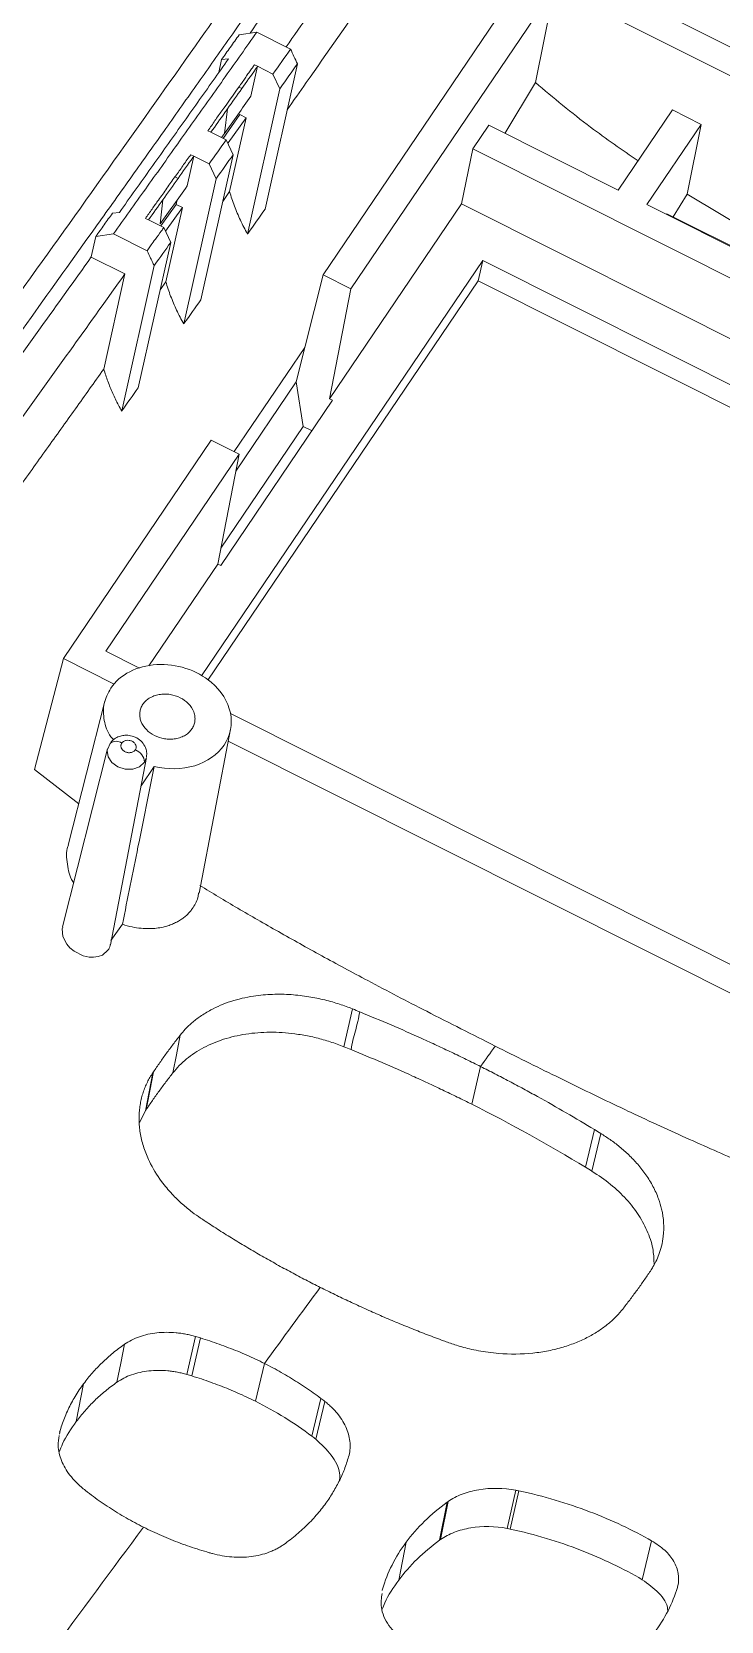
# Model space of a CAD drawing. Header units: inches. Extents: x 1631 to 3663, y 1126 to 1454.
# Drawn here: x 2008.95 to 2028.72, y 1239.83 to 1285.43 of the extents above; entities that cross this region are included whole.
import ezdxf

# ---------------------------------------------------------------- set-up
doc = ezdxf.new("R2010")
doc.units = ezdxf.units.IN
doc.header["$LTSCALE"] = 15

msp = doc.modelspace()

# ---------------------------------------------------------------- linework, layer by layer
at = {"color": 7, "linetype": 'Continuous', "lineweight": 15}
for p, q in [((2023.566, 1287.713), (2017.307, 1278.462)), ((2036.601, 1281.169), (2023.566, 1287.713)), ((2018.105, 1278.062), (2023.947, 1286.697)), ((2023.393, 1283.976), (2023.947, 1286.697)), ((2023.947, 1286.697), (2049.161, 1274.04)), ((2014.896, 1285.348), (2015.403, 1285.423)), ((2015.403, 1285.423), (2016.371, 1284.937)), ((2014.31, 1284.261), (2014.393, 1284.634)), ((2014.592, 1284.659), (2014.393, 1284.634)), ((2015.425, 1284.444), (2015.235, 1283.588)), ((2015.425, 1284.444), (2015.338, 1284.488)), ((2015.867, 1284.222), (2015.425, 1284.444)), ((2015.639, 1280.342), (2016.568, 1284.51)), ((2014.886, 1283.848), (2014.974, 1283.804)), ((2016.064, 1283.796), (2015.867, 1284.222)), ((2022.521, 1282.519), (2023.393, 1283.976)), ((2015.135, 1279.63), (2016.064, 1283.796)), ((2014.562, 1283.224), (2014.478, 1282.518)), ((2015.097, 1282.968), (2014.586, 1282.247)), ((2015.096, 1282.968), (2014.624, 1280.847)), ((2014.921, 1283.056), (2015.097, 1282.968)), ((2027.33, 1283.19), (2025.772, 1280.887)), ((2027.33, 1283.19), (2028.151, 1282.778)), ((2013.998, 1282.595), (2014.087, 1282.551)), ((2014.087, 1282.552), (2014.527, 1282.331)), ((2014.478, 1282.518), (2014.393, 1282.398)), ((2021.596, 1282.074), (2022.055, 1282.753)), ((2025.772, 1280.887), (2022.055, 1282.753)), ((2026.593, 1280.475), (2028.151, 1282.778)), ((2028.151, 1282.778), (2027.744, 1280.779)), ((2014.527, 1282.331), (2014.725, 1281.905)), ((2021.596, 1282.074), (2021.274, 1280.494)), ((2046.23, 1269.708), (2021.596, 1282.074)), ((2013.597, 1281.864), (2013.407, 1281.01)), ((2013.597, 1281.863), (2013.509, 1281.907)), ((2014.038, 1281.642), (2013.597, 1281.864)), ((2014.725, 1281.905), (2013.796, 1277.74)), ((2014.236, 1281.216), (2014.038, 1281.642)), ((2013.057, 1281.271), (2013.145, 1281.227)), ((2013.307, 1277.051), (2014.236, 1281.216)), ((2014.624, 1280.847), (2014.427, 1280.568)), ((2027.348, 1280.123), (2027.744, 1280.779)), ((2027.744, 1280.779), (2030.306, 1279.235)), ((2011.463, 1280.253), (2011.263, 1280.227)), ((2012.707, 1280.614), (2012.633, 1279.923)), ((2013.269, 1280.391), (2012.784, 1279.71)), ((2013.269, 1280.391), (2012.794, 1278.26)), ((2013.094, 1280.48), (2013.123, 1280.611)), ((2013.094, 1280.48), (2013.269, 1280.391)), ((2017.491, 1274.903), (2021.274, 1280.494)), ((2021.274, 1280.494), (2045.35, 1268.408)), ((2029.991, 1278.769), (2026.593, 1280.475)), ((2027.151, 1280.195), (2027.164, 1280.215)), ((2027.164, 1280.215), (2030.004, 1278.79)), ((2012.208, 1280.079), (2012.296, 1280.035)), ((2012.296, 1280.035), (2012.735, 1279.815)), ((2012.735, 1279.815), (2012.933, 1279.388)), ((2010.657, 1278.973), (2010.787, 1279.56)), ((2011.292, 1279.634), (2010.787, 1279.56)), ((2012.259, 1279.148), (2011.292, 1279.634)), ((2012.933, 1279.388), (2012.004, 1275.22)), ((2010.656, 1278.971), (2011.623, 1278.486)), ((2013.822, 1266.956), (2021.884, 1278.872)), ((2021.753, 1278.287), (2021.884, 1278.872)), ((2021.884, 1278.872), (2044.385, 1267.575)), ((2011.014, 1275.756), (2011.623, 1278.486)), ((2012.459, 1278.724), (2011.53, 1274.555)), ((2012.459, 1278.724), (2012.466, 1278.733)), ((2016.531, 1275.385), (2017.307, 1278.462)), ((2017.307, 1278.462), (2018.105, 1278.062)), ((2012.794, 1278.26), (2012.63, 1278.029)), ((2014.003, 1266.832), (2021.753, 1278.287)), ((2018.105, 1278.062), (2017.491, 1274.903)), ((2021.753, 1278.287), (2044.057, 1267.09)), ((2014.758, 1273.387), (2016.782, 1276.378)), ((2016.531, 1275.385), (2014.8, 1272.826)), ((2016.735, 1274.109), (2016.531, 1275.385)), ((2017.579, 1274.859), (2014.37, 1270.115)), ((2017.491, 1274.903), (2017.579, 1274.859)), ((2014.37, 1270.613), (2016.735, 1274.109)), ((2016.987, 1273.983), (2016.735, 1274.109)), ((2014.098, 1273.718), (2009.857, 1267.449)), ((2014.895, 1273.318), (2014.098, 1273.718)), ((2011.07, 1267.664), (2014.895, 1273.318)), ((2014.282, 1270.159), (2014.895, 1273.318)), ((2012.307, 1267.24), (2014.282, 1270.159)), ((2014.37, 1270.115), (2014.282, 1270.159)), ((2009.857, 1267.449), (2009.025, 1264.267)), ((2009.857, 1267.449), (2011.317, 1266.717)), ((2012.038, 1267.178), (2011.07, 1267.664)), ((2011.042, 1266.224), (2009.995, 1262.095)), ((2032.27, 1257.021), (2014.647, 1265.869)), ((2013.746, 1260.716), (2014.652, 1265.42)), ((2011.125, 1264.859), (2009.829, 1259.747)), ((2011.195, 1265.015), (2011.129, 1264.858)), ((2011.195, 1265.014), (2011.203, 1265.026)), ((2031.536, 1256.566), (2014.586, 1265.075)), ((2009.025, 1264.267), (2010.296, 1263.284)), ((2011.204, 1259.239), (2012.239, 1264.611)), ((2012.082, 1263.796), (2012.461, 1264.356)), ((2011.213, 1259.36), (2011.549, 1259.824)), ((2017.902, 1256.311), (2018.15, 1257.397)), ((2013.098, 1256.083), (2012.996, 1255.559)), ((2012.21, 1254.476), (2012.422, 1255.563)), ((2012.228, 1254.503), (2012.439, 1255.589)), ((2012.439, 1255.589), (2012.422, 1255.563)), ((2021.572, 1254.661), (2021.824, 1255.743)), ((2012.21, 1254.476), (2012.037, 1254.14)), ((2025.089, 1253.933), (2024.834, 1252.851)), ((2025.27, 1253.823), (2025.015, 1252.74)), ((2025.922, 1248.814), (2025.907, 1248.794)), ((2013.544, 1246.864), (2013.788, 1247.954)), ((2015.362, 1246.14), (2015.62, 1247.224)), ((2010.437, 1246.642), (2010.226, 1245.557)), ((2017.24, 1246.222), (2016.982, 1245.138)), ((2017.096, 1245.051), (2017.355, 1246.134)), ((2020.86, 1243.24), (2020.645, 1242.151)), ((2020.673, 1242.171), (2020.889, 1243.26)), ((2020.86, 1243.24), (2020.889, 1243.26)), ((2022.831, 1243.586), (2022.587, 1242.49)), ((2022.675, 1242.472), (2022.92, 1243.568)), ((2016.222, 1242.06), (2016.178, 1242.028)), ((2019.474, 1241.006), (2019.685, 1242.091)), ((2020.673, 1242.171), (2020.645, 1242.151)), ((2026.459, 1241.019), (2026.726, 1242.134)), ((2019.002, 1240.725), (2019.009, 1240.747))]:
    msp.add_line(p, q, dxfattribs=at)
at = {"color": 8, "linetype": 'Continuous', "lineweight": 15}
for p, q in [((2014.921, 1283.056), (2014.439, 1282.375)), ((2013.094, 1280.48), (2012.654, 1279.862)), ((2012.239, 1264.611), (2012.182, 1264.473)), ((2013.207, 1256.645), (2013.098, 1256.083)), ((2009.743, 1245.197), (2009.763, 1245.303)), ((2019.001, 1240.709), (2019.009, 1240.747))]:
    msp.add_line(p, q, dxfattribs=at)
at = {"color": 8, "linetype": 'Continuous', "lineweight": 15, "flags": 128}
msp.add_lwpolyline([(2012.182, 1264.473), (2012.043, 1264.344), (2011.85, 1264.273), (2011.63, 1264.271), (2011.418, 1264.338), (2011.246, 1264.463), (2011.14, 1264.629), (2011.116, 1264.809), (2011.125, 1264.86)], dxfattribs=at)
at = {"color": 7, "linetype": 'Continuous', "lineweight": 15, "flags": 128}
for points in [[(2009.838, 1259.744), (2009.819, 1259.695), (2009.841, 1259.471), (2009.951, 1259.257), (2010.044, 1259.149), (2010.164, 1259.049), (2010.425, 1258.92), (2010.599, 1258.882), (2010.715, 1258.878), (2010.853, 1258.898), (2010.973, 1258.943), (2011.134, 1259.078), (2011.134, 1259.078)], [(2013.645, 1247.997), (2013.523, 1247.452), (2013.4, 1246.906)], [(2011.608, 1247.774), (2011.501, 1247.23), (2011.393, 1246.686)]]:
    msp.add_lwpolyline(points, dxfattribs=at)
at = {"color": 8, "linetype": 'Continuous', "lineweight": 15}
msp.add_arc((2011.366, 1264.785), 0.291, 55.5063, 123.9439, dxfattribs=at)
at = {"color": 7, "linetype": 'Continuous', "lineweight": 15}
msp.add_arc((2011.778, 1264.45), 0.405, 3.1998, 69.5082, dxfattribs=at)
for points, knots in [([(1981.642, 1239.317), (1981.941, 1239.78), (1982.544, 1240.713), (1983.463, 1242.125), (1984.402, 1243.555), (1985.356, 1244.999), (1986.8, 1247.169), (1989.466, 1251.125), (1992.549, 1255.589), (1995.496, 1259.763), (1997.591, 1262.69), (1999.4, 1265.195), (2001.627, 1268.266), (2003.797, 1271.257), (2006.501, 1275.008), (2008.951, 1278.424), (2011.506, 1282.008), (2013.57, 1284.925), (2015.213, 1287.266), (2016.436, 1289.018), (2017.853, 1291.061), (2019.402, 1293.312), (2021.001, 1295.66), (2022.072, 1297.249), (2022.73, 1298.229), (2023.176, 1298.897), (2023.757, 1299.769), (2024.473, 1300.849), (2024.996, 1301.643), (2025.28, 1302.074)], [0, 0, 0, 0, 0.024375, 0.04917, 0.074294, 0.09966, 0.125172, 0.188406, 0.307867, 0.360243, 0.408706, 0.462731, 0.492231, 0.568902, 0.616084, 0.678306, 0.732544, 0.780526, 0.80657, 0.832262, 0.853489, 0.890057, 0.922134, 0.945079, 0.950988, 0.959422, 0.970385, 0.983897, 1, 1, 1, 1]), ([(1982.405, 1239.225), (1982.661, 1239.622), (1983.197, 1240.452), (1984.043, 1241.752), (1984.964, 1243.159), (1987.14, 1246.457), (1990.167, 1250.949), (1993.562, 1255.849), (1996.308, 1259.741), (1999.106, 1263.647), (2002.717, 1268.621), (2006.085, 1273.275), (2008.863, 1277.145), (2010.473, 1279.396), (2011.749, 1281.188), (2012.716, 1282.55), (2013.651, 1283.872), (2014.999, 1285.781), (2016.714, 1288.227), (2018.757, 1291.173), (2020.581, 1293.83), (2022.162, 1296.158), (2023.476, 1298.112), (2024.515, 1299.67), (2025.281, 1300.825), (2025.7, 1301.461), (2025.865, 1301.71)], [0, 0, 0, 0, 0.0210198, 0.0438951, 0.0686716, 0.0953806, 0.2180661, 0.3058069, 0.3544958, 0.4242617, 0.5132229, 0.6163416, 0.6603651, 0.7005883, 0.7221531, 0.7425558, 0.7620306, 0.7807628, 0.825918, 0.8659005, 0.9013625, 0.9316361, 0.9565163, 0.9761728, 0.9906733, 1, 1, 1, 1]), ([(2027.676, 1300.969), (2028.365, 1300.246), (2029.744, 1298.798), (2032.047, 1296.739), (2034.488, 1294.791), (2037.061, 1292.98), (2039.731, 1291.325), (2042.473, 1289.844), (2045.254, 1288.553), (2048.046, 1287.465), (2050.819, 1286.592), (2053.538, 1285.951), (2056.115, 1285.532), (2057.713, 1285.451), (2058.477, 1285.412)], [0, 0, 0, 0, 0.0840705, 0.1680946, 0.251991, 0.3358537, 0.419806, 0.5036376, 0.5874824, 0.6714352, 0.7552858, 0.8391966, 0.9232158, 1, 1, 1, 1]), ([(2058.235, 1284.834), (2057.442, 1284.857), (2055.801, 1284.906), (2053.171, 1285.29), (2050.417, 1285.903), (2047.614, 1286.759), (2044.796, 1287.839), (2041.993, 1289.134), (2039.237, 1290.63), (2036.557, 1292.309), (2033.983, 1294.153), (2031.548, 1296.144), (2029.258, 1298.254), (2027.894, 1299.741), (2027.211, 1300.485)], [0, 0, 0, 0, 0.078363, 0.162202, 0.245976, 0.329684, 0.413495, 0.497196, 0.580884, 0.664696, 0.748417, 0.83218, 0.916028, 1, 1, 1, 1]), ([(2016.275, 1283.195), (2016.457, 1283.454), (2017.233, 1284.559), (2018.682, 1286.636), (2020.578, 1289.37), (2022.471, 1292.122), (2024.329, 1294.852), (2025.559, 1296.691), (2026.186, 1297.628)], [0, 0, 0, 0, 0.058112, 0.247891, 0.449332, 0.637438, 0.815181, 1, 1, 1, 1]), ([(2015.211, 1285.394), (2015.688, 1286.071), (2016.77, 1287.611), (2018.506, 1290.101), (2019.775, 1291.95), (2020.405, 1292.869)], [0, 0, 0, 0, 0.283074, 0.643636, 1, 1, 1, 1]), ([(2021.375, 1292.383), (2020.738, 1291.456), (2019.463, 1289.601), (2017.751, 1287.142), (2016.694, 1285.64), (2016.244, 1285)], [0, 0, 0, 0, 0.363929, 0.729203, 1, 1, 1, 1]), ([(2011.292, 1279.634), (2011.446, 1279.849), (2011.753, 1280.278), (2012.214, 1280.924), (2012.673, 1281.569), (2013.132, 1282.214), (2013.588, 1282.857), (2014.044, 1283.499), (2014.498, 1284.14), (2014.95, 1284.78), (2015.253, 1285.209), (2015.403, 1285.423)], [0, 0, 0, 0, 0.115467, 0.22982, 0.343067, 0.455219, 0.566287, 0.676285, 0.785225, 0.893125, 1, 1, 1, 1]), ([(2014.393, 1284.634), (2014.476, 1284.752), (2014.643, 1284.989), (2014.811, 1285.228), (2014.896, 1285.348)], [0, 0, 0, 0, 0.496265, 1, 1, 1, 1]), ([(2011.463, 1280.253), (2011.614, 1280.465), (2011.914, 1280.885), (2012.365, 1281.519), (2012.815, 1282.151), (2013.262, 1282.78), (2013.707, 1283.407), (2014.149, 1284.032), (2014.445, 1284.451), (2014.592, 1284.659)], [0, 0, 0, 0, 0.1477366, 0.2938165, 0.4382573, 0.581077, 0.7222943, 0.8619287, 1, 1, 1, 1]), ([(2014.938, 1283.922), (2014.969, 1283.962), (2015.029, 1284.041), (2015.11, 1284.165), (2015.19, 1284.287), (2015.248, 1284.363), (2015.277, 1284.401)], [0, 0, 0, 0, 0.256538, 0.510251, 0.758728, 1, 1, 1, 1]), ([(2060.122, 1284.499), (2060.029, 1284.274), (2059.843, 1283.822), (2059.56, 1283.144), (2059.272, 1282.463), (2058.979, 1281.778), (2058.681, 1281.09), (2058.378, 1280.399), (2057.87, 1279.253), (2057.055, 1277.463), (2055.603, 1274.41), (2053.699, 1270.66), (2051.977, 1267.538), (2050.62, 1265.19), (2049.487, 1263.285), (2047.375, 1259.877), (2045.038, 1256.36), (2042.085, 1252.146), (2039.923, 1249.188), (2037.581, 1246.067), (2035.703, 1243.613), (2033.461, 1240.736), (2030.154, 1236.555), (2026.682, 1232.282), (2023.298, 1228.238), (2021.171, 1225.739), (2019.268, 1223.534), (2018.012, 1222.106), (2017.397, 1221.407)], [0, 0, 0, 0, 0.007626, 0.015316, 0.023074, 0.030904, 0.038811, 0.0468, 0.054875, 0.078743, 0.109914, 0.165016, 0.219424, 0.234227, 0.262153, 0.300131, 0.383869, 0.426521, 0.507628, 0.535917, 0.591043, 0.639119, 0.691889, 0.819015, 0.874706, 0.918039, 0.95991, 1, 1, 1, 1]), ([(2060.101, 1284.515), (2060.01, 1284.294), (2059.828, 1283.852), (2059.554, 1283.193), (2059.278, 1282.541), (2059.002, 1281.893), (2058.725, 1281.252), (2058.447, 1280.615), (2058.167, 1279.983), (2057.887, 1279.357), (2057.605, 1278.736), (2057.323, 1278.119), (2057.04, 1277.509), (2056.756, 1276.904), (2056.472, 1276.304), (2056.187, 1275.71), (2055.637, 1274.576), (2054.812, 1272.92), (2053.702, 1270.782), (2052.576, 1268.699), (2051.271, 1266.379), (2049.768, 1263.828), (2048.069, 1261.086), (2046.311, 1258.376), (2044.208, 1255.265), (2042.099, 1252.284), (2040.02, 1249.436), (2038.069, 1246.821), (2035.903, 1243.983), (2033.515, 1240.919), (2031.109, 1237.878), (2028.762, 1234.962), (2026.474, 1232.165), (2024.244, 1229.482), (2021.998, 1226.826), (2019.744, 1224.201), (2018.229, 1222.478), (2017.474, 1221.619)], [0, 0, 0, 0, 0.007523, 0.015007, 0.022456, 0.029874, 0.037264, 0.044629, 0.051973, 0.059298, 0.066604, 0.07389, 0.081155, 0.088398, 0.095618, 0.102813, 0.109985, 0.13712, 0.164355, 0.19167, 0.219097, 0.258465, 0.299115, 0.339705, 0.38269, 0.447367, 0.488232, 0.529308, 0.584817, 0.640392, 0.695832, 0.750987, 0.80095, 0.850952, 0.900877, 0.950602, 1, 1, 1, 1]), ([(2017.009, 1219.187), (2017.544, 1219.797), (2018.675, 1221.088), (2020.342, 1223.02), (2021.955, 1224.91), (2023.314, 1226.52), (2024.431, 1227.854), (2025.321, 1228.924), (2026.084, 1229.847), (2026.717, 1230.616), (2027.179, 1231.179), (2027.495, 1231.567), (2027.727, 1231.851), (2027.937, 1232.108), (2028.168, 1232.392), (2028.43, 1232.714), (2028.771, 1233.135), (2029.191, 1233.653), (2029.688, 1234.27), (2030.621, 1235.43), (2032.01, 1237.173), (2033.799, 1239.443), (2035.637, 1241.805), (2037.508, 1244.246), (2039.437, 1246.815), (2041.295, 1249.346), (2043.018, 1251.754), (2044.567, 1253.976), (2045.997, 1256.088), (2047.303, 1258.078), (2048.487, 1259.935), (2049.554, 1261.662), (2050.354, 1262.993), (2050.92, 1263.954), (2051.286, 1264.583), (2051.635, 1265.189), (2051.969, 1265.774), (2052.288, 1266.338), (2052.595, 1266.889), (2052.931, 1267.494), (2053.34, 1268.242), (2053.867, 1269.22), (2054.523, 1270.461), (2055.308, 1271.984), (2056.146, 1273.66), (2057.019, 1275.459), (2057.904, 1277.344), (2058.849, 1279.432), (2059.852, 1281.729), (2060.524, 1283.344), (2060.873, 1284.183)], [0, 0, 0, 0, 0.034214, 0.0723339, 0.1072375, 0.1384663, 0.1605742, 0.1800004, 0.1966719, 0.2105464, 0.2215991, 0.2270679, 0.2314277, 0.2369111, 0.2409408, 0.246728, 0.2542716, 0.2635686, 0.2746133, 0.2873605, 0.3257776, 0.3675659, 0.4075974, 0.4500009, 0.4945058, 0.5389216, 0.5765986, 0.6117396, 0.6441849, 0.673788, 0.7005537, 0.7247295, 0.746463, 0.7552703, 0.763691, 0.7717492, 0.7794666, 0.7868644, 0.7939655, 0.8010012, 0.8104081, 0.8228872, 0.8384912, 0.8573313, 0.8795219, 0.8996565, 0.9218161, 0.9458805, 0.9718881, 1, 1, 1, 1]), ([(2018.08, 1221.025), (2021.928, 1225.38), (2025.695, 1229.85), (2031.228, 1236.669), (2033.052, 1238.961), (2036.661, 1243.579), (2038.445, 1245.906), (2041.119, 1249.509), (2042.009, 1250.728), (2043.793, 1253.22), (2044.686, 1254.494), (2046.469, 1257.107), (2047.36, 1258.448), (2048.693, 1260.526), (2049.137, 1261.231), (2050.021, 1262.659), (2050.46, 1263.383), (2051.771, 1265.587), (2052.636, 1267.099), (2054.345, 1270.225), (2055.189, 1271.84), (2056.857, 1275.186), (2057.68, 1276.915), (2058.899, 1279.609), (2059.3, 1280.519), (2060.089, 1282.352), (2060.478, 1283.278), (2060.862, 1284.212)], [0, 0, 0, 0, 0.25, 0.25, 0.375, 0.375, 0.5, 0.5, 0.5625, 0.5625, 0.625, 0.625, 0.6875, 0.6875, 0.71875, 0.71875, 0.75, 0.75, 0.8125, 0.8125, 0.875, 0.875, 0.9375, 0.9375, 0.96875, 0.96875, 1, 1, 1, 1]), ([(2023.393, 1283.976), (2023.913, 1283.541), (2024.858, 1282.751), (2025.881, 1282.046), (2026.341, 1281.728)], [0, 0, 0, 0, 0.5503196, 1, 1, 1, 1]), ([(2013.998, 1282.595), (2014.034, 1282.643), (2014.106, 1282.737), (2014.202, 1282.883), (2014.297, 1283.026), (2014.366, 1283.117), (2014.4, 1283.161)], [0, 0, 0, 0, 0.257053, 0.511009, 0.759335, 1, 1, 1, 1]), ([(2013.073, 1281.293), (2013.109, 1281.342), (2013.181, 1281.438), (2013.28, 1281.585), (2013.379, 1281.733), (2013.452, 1281.829), (2013.488, 1281.878)], [0, 0, 0, 0, 0.2546883, 0.5003919, 0.7458307, 1, 1, 1, 1]), ([(2012.583, 1280.606), (2012.625, 1280.662), (2012.709, 1280.773), (2012.824, 1280.944), (2012.937, 1281.111), (2013.017, 1281.218), (2013.057, 1281.271)], [0, 0, 0, 0, 0.257988, 0.512362, 0.760399, 1, 1, 1, 1]), ([(2014.624, 1280.847), (2014.645, 1280.778), (2014.687, 1280.641), (2014.761, 1280.435), (2014.842, 1280.231), (2014.931, 1280.029), (2015.028, 1279.829), (2015.1, 1279.696), (2015.136, 1279.63)], [0, 0, 0, 0, 0.1736, 0.344084, 0.5117, 0.676708, 0.839379, 1, 1, 1, 1]), ([(2010.787, 1279.56), (2010.867, 1279.673), (2011.025, 1279.894), (2011.184, 1280.117), (2011.263, 1280.227)], [0, 0, 0, 0, 0.506954, 1, 1, 1, 1]), ([(2012.208, 1280.079), (2012.241, 1280.123), (2012.307, 1280.212), (2012.398, 1280.347), (2012.488, 1280.479), (2012.552, 1280.564), (2012.583, 1280.606)], [0, 0, 0, 0, 0.256883, 0.510886, 0.75931, 1, 1, 1, 1]), ([(2012.259, 1279.148), (2012.272, 1279.167), (2012.312, 1279.223), (2012.389, 1279.336), (2012.512, 1279.508), (2012.633, 1279.673), (2012.713, 1279.784), (2012.735, 1279.815)], [0, 0, 0, 0, 0.084547, 0.24869, 0.497595, 0.861365, 1, 1, 1, 1]), ([(1994.443, 1256.396), (1994.836, 1256.958), (1995.798, 1258.333), (1997.262, 1260.397), (1998.831, 1262.588), (2000.284, 1264.604), (2001.701, 1266.56), (2003.052, 1268.422), (2004.508, 1270.429), (2006.04, 1272.546), (2007.645, 1274.773), (2009.166, 1276.889), (2010.169, 1278.29), (2010.657, 1278.973)], [0, 0, 0, 0, 0.077018, 0.188694, 0.283368, 0.378301, 0.465271, 0.550131, 0.629898, 0.733372, 0.828449, 0.91646, 1, 1, 1, 1]), ([(2012.459, 1278.724), (2012.451, 1278.741), (2012.432, 1278.781), (2012.398, 1278.85), (2012.339, 1278.975), (2012.292, 1279.077), (2012.259, 1279.148)], [0, 0, 0, 0, 0.1168758, 0.2858897, 0.500145, 1, 1, 1, 1]), ([(2011.623, 1278.487), (2011.125, 1277.79), (2010.101, 1276.359), (2008.548, 1274.198), (2006.906, 1271.922), (2005.166, 1269.517), (2003.653, 1267.433), (2002.409, 1265.718), (2001.434, 1264.37), (2000.455, 1263.015), (1999.44, 1261.604), (1998.362, 1260.096), (1997.231, 1258.503), (1996.251, 1257.114), (1995.678, 1256.295), (1995.48, 1256.012)], [0, 0, 0, 0, 0.085634, 0.175998, 0.273794, 0.380235, 0.494163, 0.554673, 0.613868, 0.678807, 0.741233, 0.808549, 0.887065, 0.961095, 1, 1, 1, 1]), ([(2012.794, 1278.259), (2012.815, 1278.191), (2012.857, 1278.055), (2012.931, 1277.85), (2013.012, 1277.648), (2013.102, 1277.447), (2013.199, 1277.248), (2013.271, 1277.117), (2013.307, 1277.051)], [0, 0, 0, 0, 0.173481, 0.343884, 0.511463, 0.676487, 0.839235, 1, 1, 1, 1]), ([(1995.484, 1254.115), (1995.674, 1254.388), (1996.467, 1255.52), (1997.769, 1257.352), (1999.317, 1259.515), (2000.704, 1261.44), (2002.004, 1263.238), (2003.262, 1264.975), (2004.421, 1266.575), (2005.515, 1268.09), (2006.558, 1269.537), (2007.565, 1270.937), (2008.5, 1272.238), (2009.367, 1273.449), (2010.192, 1274.603), (2010.742, 1275.375), (2011.014, 1275.756)], [0, 0, 0, 0, 0.039095, 0.162687, 0.26345, 0.350198, 0.438741, 0.519665, 0.595634, 0.662362, 0.728885, 0.792871, 0.850708, 0.901693, 0.951452, 1, 1, 1, 1]), ([(2011.528, 1274.552), (2011.497, 1274.607), (2011.435, 1274.72), (2011.35, 1274.889), (2011.271, 1275.06), (2011.198, 1275.232), (2011.13, 1275.405), (2011.068, 1275.581), (2011.032, 1275.697), (2011.014, 1275.756)], [0, 0, 0, 0, 0.137584, 0.276625, 0.417308, 0.559817, 0.704325, 0.850999, 1, 1, 1, 1]), ([(2014.094, 1266.77), (2013.889, 1266.943), (2013.638, 1267.08), (2013.099, 1267.255), (2012.81, 1267.292), (2012.254, 1267.259), (2011.987, 1267.189), (2011.531, 1266.956), (2011.342, 1266.792), (2011.212, 1266.6)], [0, 0, 0, 0, 0.25, 0.25, 0.5, 0.5, 0.75, 0.75, 1, 1, 1, 1]), ([(2011.298, 1265.12), (2011.271, 1265.149), (2011.121, 1265.312), (2011.008, 1265.678), (2010.985, 1266.167), (2011.136, 1266.456), (2011.212, 1266.6)], [0, 0, 0, 0, 0.065566, 0.377044, 0.688522, 1, 1, 1, 1]), ([(2014.464, 1264.967), (2014.648, 1265.238), (2014.713, 1265.568), (2014.58, 1266.213), (2014.383, 1266.527), (2014.094, 1266.77)], [0, 0, 0, 0, 0.5, 0.5, 1, 1, 1, 1]), ([(2013.541, 1265.43), (2013.529, 1265.414), (2013.505, 1265.38), (2013.461, 1265.334), (2013.412, 1265.292), (2013.337, 1265.24), (2013.227, 1265.186), (2013.078, 1265.146), (2012.918, 1265.132), (2012.71, 1265.149), (2012.462, 1265.228), (2012.217, 1265.405), (2012.087, 1265.605), (2012.043, 1265.781), (2012.044, 1265.909), (2012.073, 1266.031), (2012.114, 1266.101), (2012.135, 1266.136)], [0, 0, 0, 0, 0.030179, 0.060114, 0.090076, 0.120333, 0.185331, 0.250543, 0.315541, 0.380753, 0.500411, 0.62007, 0.749587, 0.814585, 0.879797, 0.939846, 1, 1, 1, 1]), ([(2012.135, 1266.136), (2012.147, 1266.153), (2012.171, 1266.187), (2012.215, 1266.232), (2012.264, 1266.274), (2012.339, 1266.326), (2012.449, 1266.38), (2012.599, 1266.421), (2012.758, 1266.435), (2012.966, 1266.418), (2013.214, 1266.339), (2013.459, 1266.162), (2013.589, 1265.962), (2013.633, 1265.786), (2013.632, 1265.658), (2013.604, 1265.536), (2013.562, 1265.466), (2013.541, 1265.43)], [0, 0, 0, 0, 0.030179, 0.060114, 0.090076, 0.120333, 0.185331, 0.250543, 0.315541, 0.380753, 0.500411, 0.62007, 0.749587, 0.814585, 0.879797, 0.939846, 1, 1, 1, 1]), ([(2012.242, 1264.628), (2012.245, 1264.678), (2012.251, 1264.768), (2012.208, 1264.915), (2012.118, 1265.06), (2011.989, 1265.162), (2011.848, 1265.225), (2011.721, 1265.251), (2011.583, 1265.248), (2011.449, 1265.218), (2011.308, 1265.148), (2011.239, 1265.068), (2011.203, 1265.026)], [0, 0, 0, 0, 0.101289, 0.186258, 0.305728, 0.434144, 0.504276, 0.611078, 0.685613, 0.776149, 0.882119, 1, 1, 1, 1]), ([(2011.919, 1264.829), (2011.912, 1264.82), (2011.897, 1264.801), (2011.866, 1264.778), (2011.831, 1264.761), (2011.791, 1264.751), (2011.749, 1264.747), (2011.705, 1264.75), (2011.663, 1264.76), (2011.623, 1264.776), (2011.586, 1264.798), (2011.544, 1264.834), (2011.517, 1264.878), (2011.506, 1264.925), (2011.505, 1264.96), (2011.512, 1264.994), (2011.524, 1265.014), (2011.53, 1265.024)], [0, 0, 0, 0, 0.062492, 0.124985, 0.187477, 0.24997, 0.312462, 0.374955, 0.437447, 0.49994, 0.563208, 0.626582, 0.749693, 0.812582, 0.875539, 0.937799, 1, 1, 1, 1]), ([(2011.919, 1264.829), (2011.925, 1264.839), (2011.937, 1264.86), (2011.945, 1264.893), (2011.944, 1264.928), (2011.933, 1264.975), (2011.899, 1265.031), (2011.829, 1265.08), (2011.745, 1265.108), (2011.657, 1265.106), (2011.592, 1265.082), (2011.552, 1265.052), (2011.538, 1265.034), (2011.53, 1265.024)], [0, 0, 0, 0, 0.063342, 0.124582, 0.186232, 0.250757, 0.374131, 0.500468, 0.623818, 0.75014, 0.879717, 0.939141, 1, 1, 1, 1]), ([(2012.461, 1264.356), (2012.849, 1264.259), (2013.263, 1264.266), (2013.98, 1264.485), (2014.281, 1264.696), (2014.464, 1264.967)], [0, 0, 0, 0, 0.5, 0.5, 1, 1, 1, 1]), ([(2011.55, 1259.824), (2011.698, 1260.564), (2012.002, 1262.074), (2012.306, 1263.585), (2012.461, 1264.356)], [0, 0, 0, 0, 0.489975, 1, 1, 1, 1]), ([(2010.001, 1262.093), (2009.996, 1262.081), (2009.924, 1261.924), (2009.966, 1261.56), (2010.029, 1261.194), (2010.142, 1261.03), (2010.151, 1261.017)], [0, 0, 0, 0, 0.03787, 0.516861, 0.961869, 1, 1, 1, 1]), ([(2013.551, 1260.267), (2013.618, 1260.37), (2013.709, 1260.51), (2013.729, 1260.68), (2013.735, 1260.726)], [0, 0, 0, 0, 0.72809, 1, 1, 1, 1]), ([(2013.769, 1260.939), (2013.947, 1260.83), (2014.308, 1260.61), (2014.862, 1260.282), (2015.435, 1259.948), (2016.028, 1259.609), (2016.64, 1259.265), (2017.271, 1258.917), (2017.923, 1258.563), (2018.925, 1258.027), (2020.366, 1257.276), (2021.587, 1256.66), (2022.243, 1256.329)], [0, 0, 0, 0, 0.064258, 0.130566, 0.198936, 0.269384, 0.341921, 0.416559, 0.493308, 0.572177, 0.77015, 1, 1, 1, 1]), ([(2013.551, 1260.267), (2013.529, 1260.238), (2013.484, 1260.179), (2013.405, 1260.098), (2013.316, 1260.021), (2013.216, 1259.949), (2013.106, 1259.885), (2012.985, 1259.828), (2012.855, 1259.781), (2012.704, 1259.74), (2012.526, 1259.709), (2012.316, 1259.695), (2012.08, 1259.705), (2011.82, 1259.743), (2011.642, 1259.796), (2011.55, 1259.824)], [0, 0, 0, 0, 0.057192, 0.115783, 0.175778, 0.237182, 0.299997, 0.364227, 0.429874, 0.496941, 0.580746, 0.672963, 0.773584, 0.8826, 1, 1, 1, 1]), ([(2011.134, 1259.078), (2011.162, 1259.12), (2011.196, 1259.171), (2011.2, 1259.234), (2011.201, 1259.245)], [0, 0, 0, 0, 0.824381, 1, 1, 1, 1]), ([(2018.15, 1257.397), (2018.089, 1257.421), (2017.966, 1257.469), (2017.774, 1257.536), (2017.569, 1257.598), (2017.353, 1257.656), (2017.126, 1257.707), (2016.889, 1257.75), (2016.642, 1257.784), (2016.386, 1257.808), (2016.123, 1257.819), (2015.854, 1257.817), (2015.581, 1257.8), (2015.173, 1257.75), (2014.651, 1257.628), (2014.149, 1257.415), (2013.787, 1257.194), (2013.546, 1257.006), (2013.356, 1256.825), (2013.254, 1256.702), (2013.207, 1256.645)], [0, 0, 0, 0, 0.03277, 0.067193, 0.103287, 0.141071, 0.180552, 0.221716, 0.264544, 0.309005, 0.355048, 0.402609, 0.451722, 0.502513, 0.62839, 0.754273, 0.827769, 0.893219, 0.950627, 1, 1, 1, 1]), ([(2018.355, 1257.314), (2018.338, 1257.222), (2018.306, 1257.037), (2018.23, 1256.771), (2018.154, 1256.505), (2018.122, 1256.321), (2018.106, 1256.229)], [0, 0, 0, 0, 0.249584, 0.500021, 0.75045, 1, 1, 1, 1]), ([(2021.824, 1255.743), (2021.686, 1255.812), (2021.409, 1255.95), (2020.988, 1256.152), (2020.565, 1256.352), (2019.989, 1256.616), (2019.254, 1256.94), (2018.655, 1257.189), (2018.355, 1257.314)], [0, 0, 0, 0, 0.122467, 0.245585, 0.368923, 0.492089, 0.744942, 1, 1, 1, 1]), ([(2013.207, 1256.645), (2013.14, 1256.559), (2013.006, 1256.386), (2012.812, 1256.123), (2012.622, 1255.858), (2012.5, 1255.679), (2012.439, 1255.589)], [0, 0, 0, 0, 0.2494948, 0.499303, 0.7494599, 1, 1, 1, 1]), ([(2017.902, 1256.311), (2017.837, 1256.337), (2017.708, 1256.387), (2017.51, 1256.455), (2017.311, 1256.515), (2017.109, 1256.568), (2016.906, 1256.614), (2016.7, 1256.652), (2016.323, 1256.708), (2015.775, 1256.744), (2015.084, 1256.689), (2014.442, 1256.541), (2013.963, 1256.34), (2013.621, 1256.137), (2013.386, 1255.964), (2013.175, 1255.773), (2013.056, 1255.631), (2012.996, 1255.559)], [0, 0, 0, 0, 0.035632, 0.071148, 0.106623, 0.142134, 0.177761, 0.213585, 0.249685, 0.375408, 0.501104, 0.625794, 0.750207, 0.812877, 0.875082, 0.937297, 1, 1, 1, 1]), ([(2021.572, 1254.661), (2021.433, 1254.73), (2021.153, 1254.869), (2020.729, 1255.073), (2020.301, 1255.274), (2019.726, 1255.538), (2018.996, 1255.86), (2018.403, 1256.105), (2018.106, 1256.229)], [0, 0, 0, 0, 0.123644, 0.248002, 0.372614, 0.497061, 0.74732, 1, 1, 1, 1]), ([(2030.356, 1252.561), (2030.283, 1252.591), (2029.962, 1252.72), (2029.382, 1252.964), (2028.608, 1253.298), (2027.806, 1253.655), (2026.974, 1254.033), (2026.21, 1254.39), (2025.21, 1254.865), (2023.915, 1255.494), (2022.824, 1256.039), (2022.243, 1256.329)], [0, 0, 0, 0, 0.026759, 0.118139, 0.213117, 0.311721, 0.413978, 0.519908, 0.594233, 0.784091, 1, 1, 1, 1]), ([(2012.422, 1255.563), (2012.393, 1255.52), (2012.337, 1255.432), (2012.263, 1255.293), (2012.197, 1255.148), (2012.142, 1254.997), (2012.096, 1254.84), (2012.061, 1254.678), (2012.038, 1254.51), (2012.026, 1254.337), (2012.026, 1254.159), (2012.039, 1253.978), (2012.066, 1253.792), (2012.107, 1253.603), (2012.182, 1253.345), (2012.341, 1252.95), (2012.614, 1252.5), (2012.953, 1252.094), (2013.252, 1251.804), (2013.529, 1251.575), (2013.711, 1251.45), (2013.792, 1251.393)], [0, 0, 0, 0, 0.035507, 0.071494, 0.107955, 0.144884, 0.182286, 0.22018, 0.258583, 0.297515, 0.337004, 0.377077, 0.417753, 0.458997, 0.500753, 0.58707, 0.720285, 0.808076, 0.883957, 0.947915, 1, 1, 1, 1]), ([(2012.996, 1255.559), (2012.929, 1255.473), (2012.795, 1255.3), (2012.6, 1255.037), (2012.411, 1254.772), (2012.289, 1254.593), (2012.228, 1254.503)], [0, 0, 0, 0, 0.2499375, 0.4998943, 0.749904, 1, 1, 1, 1]), ([(2021.824, 1255.743), (2021.961, 1255.674), (2022.237, 1255.534), (2022.646, 1255.32), (2023.053, 1255.103), (2023.6, 1254.803), (2024.283, 1254.416), (2024.82, 1254.094), (2025.089, 1253.933)], [0, 0, 0, 0, 0.122266, 0.245163, 0.36826, 0.491167, 0.744501, 1, 1, 1, 1]), ([(2012.21, 1254.476), (2012.213, 1254.481), (2012.219, 1254.49), (2012.225, 1254.499), (2012.228, 1254.503)], [0, 0, 0, 0, 0.4934747, 1, 1, 1, 1]), ([(2026.692, 1249.875), (2026.717, 1249.915), (2026.775, 1250.005), (2026.859, 1250.161), (2026.944, 1250.359), (2027.019, 1250.598), (2027.097, 1251.027), (2027.069, 1251.488), (2026.926, 1251.968), (2026.778, 1252.3), (2026.575, 1252.633), (2026.34, 1252.934), (2026.084, 1253.204), (2025.817, 1253.44), (2025.547, 1253.645), (2025.36, 1253.765), (2025.27, 1253.823)], [0, 0, 0, 0, 0.0319397, 0.0729416, 0.1230067, 0.1821394, 0.2503473, 0.4317793, 0.5008843, 0.5862531, 0.6670166, 0.7432821, 0.8147822, 0.8814011, 0.9431151, 1, 1, 1, 1]), ([(2025.015, 1252.74), (2025.198, 1252.618), (2025.564, 1252.374), (2026.016, 1251.94), (2026.379, 1251.472), (2026.637, 1250.975), (2026.786, 1250.496), (2026.794, 1250.189), (2026.798, 1250.053)], [0, 0, 0, 0, 0.171683, 0.343374, 0.515173, 0.686976, 0.860449, 1, 1, 1, 1]), ([(2013.924, 1251.305), (2014.057, 1251.219), (2014.324, 1251.045), (2014.731, 1250.791), (2015.141, 1250.543), (2015.555, 1250.302), (2015.971, 1250.067), (2016.388, 1249.839), (2016.805, 1249.619), (2017.084, 1249.477), (2017.223, 1249.407)], [0, 0, 0, 0, 0.126067, 0.252382, 0.3787, 0.504749, 0.630234, 0.754838, 0.878216, 1, 1, 1, 1]), ([(2026.692, 1249.875), (2026.631, 1249.785), (2026.509, 1249.606), (2026.319, 1249.339), (2026.124, 1249.075), (2025.99, 1248.901), (2025.922, 1248.814)], [0, 0, 0, 0, 0.249684, 0.499555, 0.749649, 1, 1, 1, 1]), ([(2020.759, 1247.874), (2020.606, 1247.931), (2020.301, 1248.044), (2019.847, 1248.223), (2019.395, 1248.407), (2018.948, 1248.598), (2018.506, 1248.794), (2018.071, 1248.995), (2017.643, 1249.198), (2017.362, 1249.338), (2017.223, 1249.407)], [0, 0, 0, 0, 0.126087, 0.252417, 0.378744, 0.504795, 0.630278, 0.754873, 0.878236, 1, 1, 1, 1]), ([(2020.912, 1247.819), (2020.969, 1247.799), (2021.092, 1247.756), (2021.29, 1247.697), (2021.515, 1247.638), (2021.767, 1247.585), (2022.045, 1247.539), (2022.569, 1247.482), (2023.16, 1247.488), (2023.77, 1247.581), (2024.189, 1247.685), (2024.571, 1247.82), (2024.916, 1247.98), (2025.221, 1248.161), (2025.488, 1248.359), (2025.719, 1248.569), (2025.845, 1248.72), (2025.907, 1248.794)], [0, 0, 0, 0, 0.030978, 0.066157, 0.105549, 0.149169, 0.197024, 0.249105, 0.418421, 0.499763, 0.578421, 0.654622, 0.728264, 0.799517, 0.868515, 0.935347, 1, 1, 1, 1]), ([(2013.645, 1247.997), (2013.599, 1248.01), (2013.507, 1248.035), (2013.367, 1248.065), (2013.227, 1248.089), (2013.041, 1248.111), (2012.809, 1248.121), (2012.538, 1248.107), (2012.278, 1248.065), (2012.033, 1247.995), (2011.805, 1247.9), (2011.674, 1247.816), (2011.608, 1247.774)], [0, 0, 0, 0, 0.062259, 0.12428, 0.186306, 0.248582, 0.372336, 0.496647, 0.621372, 0.746582, 0.873277, 1, 1, 1, 1]), ([(2015.62, 1247.224), (2015.537, 1247.265), (2015.371, 1247.347), (2015.116, 1247.462), (2014.857, 1247.573), (2014.595, 1247.677), (2014.329, 1247.776), (2014.06, 1247.869), (2013.879, 1247.926), (2013.788, 1247.954)], [0, 0, 0, 0, 0.141969, 0.284288, 0.426912, 0.569807, 0.712955, 0.85635, 1, 1, 1, 1]), ([(2011.608, 1247.774), (2011.551, 1247.732), (2011.436, 1247.65), (2011.273, 1247.52), (2011.116, 1247.385), (2010.966, 1247.246), (2010.822, 1247.102), (2010.686, 1246.953), (2010.557, 1246.8), (2010.477, 1246.694), (2010.437, 1246.642)], [0, 0, 0, 0, 0.125191, 0.250084, 0.374799, 0.499458, 0.624183, 0.749099, 0.87433, 1, 1, 1, 1]), ([(2013.4, 1246.906), (2013.355, 1246.919), (2013.264, 1246.944), (2013.127, 1246.973), (2012.989, 1246.997), (2012.805, 1247.018), (2012.576, 1247.029), (2012.308, 1247.014), (2012.051, 1246.972), (2011.81, 1246.903), (2011.586, 1246.81), (2011.457, 1246.727), (2011.393, 1246.686)], [0, 0, 0, 0, 0.062302, 0.124316, 0.18628, 0.248439, 0.372854, 0.497908, 0.622416, 0.747586, 0.87384, 1, 1, 1, 1]), ([(2015.62, 1247.224), (2015.702, 1247.182), (2015.866, 1247.098), (2016.107, 1246.965), (2016.344, 1246.827), (2016.576, 1246.683), (2016.804, 1246.534), (2017.026, 1246.381), (2017.169, 1246.275), (2017.24, 1246.222)], [0, 0, 0, 0, 0.14202, 0.284373, 0.427012, 0.569907, 0.713037, 0.856399, 1, 1, 1, 1]), ([(2010.437, 1246.642), (2010.394, 1246.582), (2010.309, 1246.463), (2010.193, 1246.279), (2010.087, 1246.092), (2009.991, 1245.9), (2009.905, 1245.705), (2009.828, 1245.506), (2009.785, 1245.371), (2009.763, 1245.303)], [0, 0, 0, 0, 0.143732, 0.286883, 0.429626, 0.572136, 0.714586, 0.857151, 1, 1, 1, 1]), ([(2011.393, 1246.686), (2011.336, 1246.644), (2011.222, 1246.562), (2011.059, 1246.432), (2010.903, 1246.298), (2010.753, 1246.16), (2010.611, 1246.016), (2010.475, 1245.868), (2010.346, 1245.715), (2010.266, 1245.61), (2010.226, 1245.557)], [0, 0, 0, 0, 0.125125, 0.249971, 0.374658, 0.499307, 0.624041, 0.748985, 0.874264, 1, 1, 1, 1]), ([(2015.362, 1246.14), (2015.279, 1246.18), (2015.114, 1246.261), (2014.862, 1246.376), (2014.605, 1246.486), (2014.344, 1246.589), (2014.08, 1246.687), (2013.814, 1246.779), (2013.634, 1246.836), (2013.544, 1246.864)], [0, 0, 0, 0, 0.141941, 0.284257, 0.426892, 0.569805, 0.712968, 0.856366, 1, 1, 1, 1]), ([(2017.355, 1246.134), (2017.39, 1246.106), (2017.462, 1246.048), (2017.561, 1245.957), (2017.652, 1245.861), (2017.762, 1245.731), (2017.879, 1245.563), (2017.983, 1245.356), (2018.052, 1245.146), (2018.083, 1244.94), (2018.082, 1244.738), (2018.052, 1244.611), (2018.037, 1244.547)], [0, 0, 0, 0, 0.064576, 0.128939, 0.193359, 0.258111, 0.384376, 0.51136, 0.634722, 0.758645, 0.879126, 1, 1, 1, 1]), ([(2010.226, 1245.557), (2010.079, 1245.349), (2009.885, 1245.076), (2009.771, 1244.77), (2009.744, 1244.697)], [0, 0, 0, 0, 0.761339, 1, 1, 1, 1]), ([(2010.423, 1243.63), (2010.287, 1243.756), (2010.017, 1244.003), (2009.783, 1244.434), (2009.682, 1244.827), (2009.722, 1245.058), (2009.738, 1245.153)], [0, 0, 0, 0, 0.278122, 0.549991, 0.812873, 1, 1, 1, 1]), ([(2017.096, 1245.051), (2017.255, 1244.903), (2017.573, 1244.606), (2017.791, 1244.183), (2017.782, 1243.949), (2017.78, 1243.888)], [0, 0, 0, 0, 0.42382, 0.848064, 1, 1, 1, 1]), ([(2018.037, 1244.547), (2018.018, 1244.486), (2017.981, 1244.364), (2017.916, 1244.185), (2017.842, 1244.008), (2017.761, 1243.835), (2017.671, 1243.664), (2017.573, 1243.496), (2017.468, 1243.331), (2017.39, 1243.224), (2017.352, 1243.17)], [0, 0, 0, 0, 0.1251912, 0.2500844, 0.3747993, 0.4994578, 0.6241831, 0.7490993, 0.8743304, 1, 1, 1, 1]), ([(2010.494, 1243.574), (2010.568, 1243.517), (2010.714, 1243.405), (2010.941, 1243.243), (2011.173, 1243.087), (2011.411, 1242.937), (2011.654, 1242.793), (2011.901, 1242.656), (2012.07, 1242.569), (2012.154, 1242.526)], [0, 0, 0, 0, 0.143759, 0.287226, 0.430411, 0.573307, 0.715895, 0.858142, 1, 1, 1, 1]), ([(2020.889, 1243.26), (2021.009, 1243.344), (2021.144, 1243.414), (2021.44, 1243.529), (2021.602, 1243.572), (2022.105, 1243.656), (2022.475, 1243.652), (2022.831, 1243.586)], [0, 0, 0, 0, 0.25, 0.25, 0.5, 0.5, 1, 1, 1, 1]), ([(2022.92, 1243.568), (2023.273, 1243.493), (2023.622, 1243.404), (2024.299, 1243.203), (2024.628, 1243.091), (2025.588, 1242.725), (2026.19, 1242.44), (2026.726, 1242.134)], [0, 0, 0, 0, 0.25, 0.25, 0.5, 0.5, 1, 1, 1, 1]), ([(2017.352, 1243.17), (2017.307, 1243.111), (2017.219, 1242.995), (2017.074, 1242.825), (2016.921, 1242.661), (2016.759, 1242.502), (2016.589, 1242.349), (2016.411, 1242.201), (2016.285, 1242.107), (2016.222, 1242.06)], [0, 0, 0, 0, 0.143736, 0.286889, 0.429634, 0.572143, 0.714592, 0.857155, 1, 1, 1, 1]), ([(2014.041, 1241.794), (2013.947, 1241.821), (2013.76, 1241.876), (2013.482, 1241.967), (2013.208, 1242.066), (2012.938, 1242.171), (2012.672, 1242.283), (2012.41, 1242.4), (2012.24, 1242.484), (2012.154, 1242.526)], [0, 0, 0, 0, 0.143764, 0.287234, 0.43042, 0.573316, 0.715902, 0.858146, 1, 1, 1, 1]), ([(2020.673, 1242.171), (2020.792, 1242.253), (2020.924, 1242.323), (2021.216, 1242.435), (2021.376, 1242.478), (2021.871, 1242.56), (2022.236, 1242.555), (2022.587, 1242.49)], [0, 0, 0, 0, 0.25, 0.25, 0.5, 0.5, 1, 1, 1, 1]), ([(2022.675, 1242.472), (2023.026, 1242.396), (2023.373, 1242.306), (2024.045, 1242.104), (2024.372, 1241.992), (2025.327, 1241.622), (2025.925, 1241.332), (2026.459, 1241.019)], [0, 0, 0, 0, 0.25, 0.25, 0.5, 0.5, 1, 1, 1, 1]), ([(2016.178, 1242.028), (2016.146, 1242.006), (2016.082, 1241.963), (2015.978, 1241.904), (2015.868, 1241.851), (2015.714, 1241.789), (2015.508, 1241.726), (2015.244, 1241.679), (2014.968, 1241.658), (2014.688, 1241.667), (2014.408, 1241.701), (2014.224, 1241.746), (2014.133, 1241.768)], [0, 0, 0, 0, 0.062933, 0.1256542, 0.1884262, 0.2515073, 0.3777581, 0.50352, 0.6290171, 0.7541098, 0.8769002, 1, 1, 1, 1]), ([(2026.726, 1242.134), (2026.87, 1242.051), (2026.996, 1241.961), (2027.209, 1241.762), (2027.298, 1241.655), (2027.428, 1241.433), (2027.471, 1241.316), (2027.511, 1241.079), (2027.507, 1240.96), (2027.477, 1240.839)], [0, 0, 0, 0, 0.25, 0.25, 0.5, 0.5, 0.75, 0.75, 1, 1, 1, 1]), ([(2019, 1240.17), (2019.023, 1240.231), (2019.133, 1240.525), (2019.324, 1240.794), (2019.474, 1241.006)], [0, 0, 0, 0, 0.207033, 1, 1, 1, 1]), ([(2026.459, 1241.019), (2026.627, 1240.897), (2026.967, 1240.65), (2027.191, 1240.318), (2027.188, 1240.134), (2027.188, 1240.114)], [0, 0, 0, 0, 0.4655815, 0.9417468, 1, 1, 1, 1]), ([(2019.633, 1239.258), (2019.473, 1239.402), (2019.152, 1239.691), (2018.938, 1240.187), (2018.979, 1240.492), (2018.997, 1240.624)], [0, 0, 0, 0, 0.361303, 0.722601, 1, 1, 1, 1])]:
    msp.add_open_spline(points, degree=3, knots=knots, dxfattribs=at)
for points in [[(2015.867, 1284.222), (2016.035, 1284.459), (2016.203, 1284.698), (2016.371, 1284.937)], [(2016.371, 1284.937), (2016.437, 1284.795), (2016.502, 1284.652), (2016.568, 1284.51)], [(2015.365, 1284.357), (2015.234, 1284.172), (2015.104, 1283.988), (2014.974, 1283.804)], [(2015.277, 1284.401), (2015.297, 1284.43), (2015.318, 1284.459), (2015.338, 1284.488)], [(2015.425, 1284.444), (2015.405, 1284.415), (2015.385, 1284.386), (2015.365, 1284.357)], [(2016.568, 1284.51), (2016.406, 1284.281), (2016.245, 1284.052), (2016.084, 1283.825)], [(2014.4, 1283.161), (2014.562, 1283.389), (2014.724, 1283.618), (2014.886, 1283.847)], [(2014.886, 1283.848), (2014.903, 1283.872), (2014.921, 1283.897), (2014.938, 1283.922)], [(2016.084, 1283.825), (2016.078, 1283.815), (2016.071, 1283.806), (2016.064, 1283.796)], [(2015.235, 1283.588), (2014.982, 1283.229), (2014.729, 1282.872), (2014.478, 1282.518)], [(2014.974, 1283.804), (2014.837, 1283.61), (2014.699, 1283.416), (2014.562, 1283.224)], [(2014.487, 1283.117), (2014.354, 1282.928), (2014.22, 1282.739), (2014.087, 1282.551)], [(2014.562, 1283.224), (2014.537, 1283.188), (2014.512, 1283.153), (2014.487, 1283.117)], [(2014.527, 1282.331), (2014.364, 1282.101), (2014.201, 1281.871), (2014.038, 1281.643)], [(2013.573, 1281.83), (2013.43, 1281.628), (2013.288, 1281.427), (2013.145, 1281.227)], [(2013.488, 1281.878), (2013.495, 1281.888), (2013.502, 1281.897), (2013.509, 1281.907)], [(2013.597, 1281.863), (2013.589, 1281.852), (2013.581, 1281.841), (2013.573, 1281.83)], [(2014.725, 1281.905), (2014.566, 1281.681), (2014.407, 1281.457), (2014.249, 1281.235)], [(2013.145, 1281.227), (2012.999, 1281.022), (2012.853, 1280.817), (2012.708, 1280.614)], [(2013.057, 1281.271), (2013.062, 1281.278), (2013.067, 1281.286), (2013.073, 1281.293)], [(2014.249, 1281.235), (2014.245, 1281.229), (2014.24, 1281.223), (2014.236, 1281.216)], [(2013.407, 1281.01), (2013.148, 1280.645), (2012.89, 1280.282), (2012.633, 1279.923)], [(2012.708, 1280.614), (2012.57, 1280.42), (2012.433, 1280.227), (2012.296, 1280.035)], [(2015.156, 1279.658), (2015.317, 1279.887), (2015.478, 1280.115), (2015.639, 1280.342)], [(2012.933, 1279.388), (2012.776, 1279.168), (2012.641, 1278.979), (2012.466, 1278.733)], [(2015.136, 1279.63), (2015.142, 1279.639), (2015.149, 1279.649), (2015.156, 1279.658)], [(2013.32, 1277.069), (2013.48, 1277.294), (2013.638, 1277.517), (2013.796, 1277.74)], [(2013.307, 1277.051), (2013.311, 1277.057), (2013.316, 1277.063), (2013.32, 1277.069)], [(2011.53, 1274.555), (2011.689, 1274.778), (2011.847, 1275), (2012.004, 1275.22)], [(2018.15, 1257.397), (2018.218, 1257.369), (2018.286, 1257.342), (2018.355, 1257.314)], [(2018.106, 1256.229), (2018.038, 1256.256), (2017.97, 1256.284), (2017.902, 1256.311)], [(2022.243, 1256.329), (2022.103, 1256.134), (2021.964, 1255.938), (2021.824, 1255.743)], [(2021.572, 1254.661), (2022.698, 1254.095), (2023.785, 1253.488), (2024.834, 1252.851)], [(2025.089, 1253.933), (2025.149, 1253.896), (2025.209, 1253.859), (2025.27, 1253.823)], [(2024.834, 1252.851), (2024.894, 1252.814), (2024.955, 1252.777), (2025.015, 1252.74)], [(2013.924, 1251.305), (2013.88, 1251.335), (2013.836, 1251.364), (2013.792, 1251.393)], [(2017.223, 1249.407), (2016.689, 1248.679), (2016.155, 1247.951), (2015.62, 1247.224)], [(2013.645, 1247.997), (2013.693, 1247.983), (2013.741, 1247.969), (2013.788, 1247.954)], [(2020.912, 1247.819), (2020.861, 1247.837), (2020.81, 1247.856), (2020.759, 1247.874)], [(2013.544, 1246.864), (2013.496, 1246.878), (2013.448, 1246.892), (2013.4, 1246.906)], [(2015.362, 1246.14), (2015.943, 1245.848), (2016.487, 1245.511), (2016.982, 1245.138)], [(2017.24, 1246.222), (2017.278, 1246.193), (2017.316, 1246.164), (2017.355, 1246.134)], [(2009.749, 1245.255), (2009.754, 1245.271), (2009.758, 1245.287), (2009.763, 1245.303)], [(2016.982, 1245.138), (2017.02, 1245.109), (2017.058, 1245.08), (2017.096, 1245.051)], [(2010.494, 1243.574), (2010.471, 1243.593), (2010.447, 1243.611), (2010.423, 1243.63)], [(2019.685, 1242.091), (2019.998, 1242.514), (2020.393, 1242.9), (2020.86, 1243.24)], [(2022.831, 1243.586), (2022.861, 1243.58), (2022.89, 1243.574), (2022.92, 1243.568)], [(2022.587, 1242.49), (2022.616, 1242.484), (2022.645, 1242.478), (2022.675, 1242.472)], [(2019.009, 1240.747), (2019.149, 1241.22), (2019.376, 1241.672), (2019.685, 1242.091)], [(2019.474, 1241.006), (2019.787, 1241.428), (2020.18, 1241.813), (2020.645, 1242.151)], [(2014.133, 1241.768), (2014.102, 1241.777), (2014.071, 1241.785), (2014.041, 1241.794)], [(2027.466, 1240.796), (2027.334, 1240.347), (2027.11, 1239.906), (2026.795, 1239.482)], [(2027.477, 1240.839), (2027.473, 1240.825), (2027.469, 1240.811), (2027.466, 1240.796)]]:
    msp.add_open_spline(points, degree=3, dxfattribs=at)
at = {"color": 8, "linetype": 'Continuous', "lineweight": 15}
msp.add_open_spline([(2012.154, 1242.526), (2011.254, 1241.309), (2009.469, 1238.894), (2007.691, 1236.503), (2006.809, 1235.317)], degree=3, knots=[0, 0, 0, 0, 0.5041673, 1, 1, 1, 1], dxfattribs=at)

doc.saveas('drawing.dxf')
